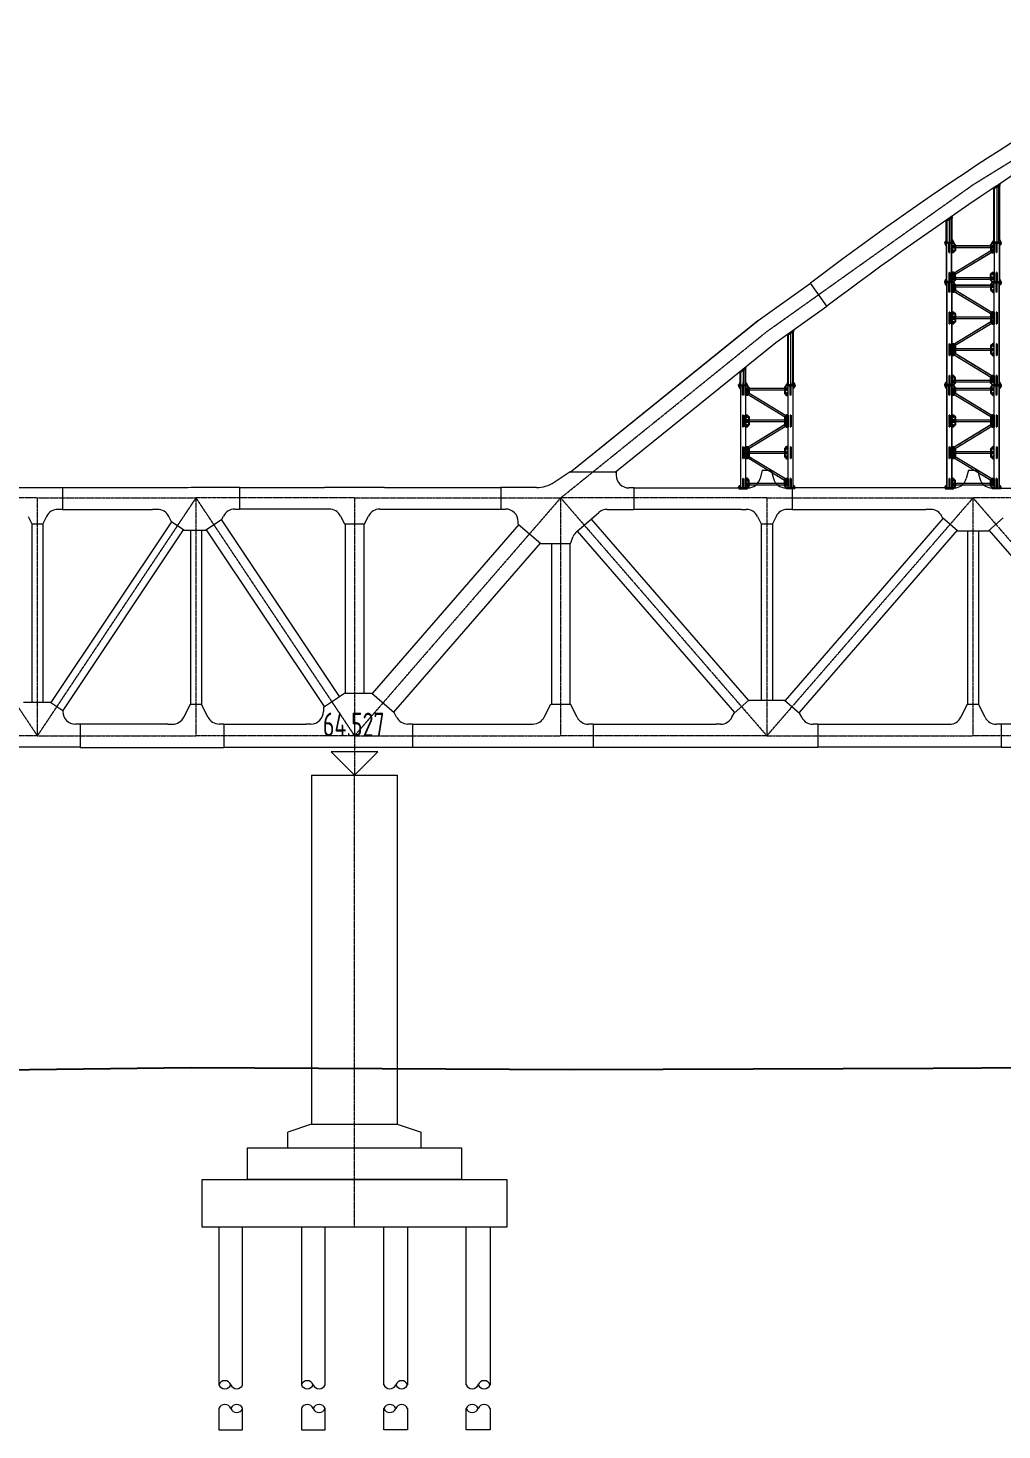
# Model space of a CAD drawing. Extents: x -2876908 to 633791, y -1383861 to 872234.
# Drawn here: x -1424404 to -1362994, y 706117 to 794523 of the extents above; entities that cross this region are included whole.
import ezdxf
from ezdxf.enums import TextEntityAlignment as Align

# ---------------------------------------------------------------- set-up
doc = ezdxf.new("R2010")
doc.units = 0
doc.header["$LTSCALE"] = 5
doc.header["$MEASUREMENT"] = 0
doc.linetypes.add('CENTER', pattern=[2, 1.25, -0.25, 0.25, -0.25])
doc.linetypes.add('DASHED', pattern=[0.75, 0.5, -0.25])
doc.layers.get('0').update_dxf_attribs({"linetype": 'CONTINUOUS', "lineweight": 25})
for name, color, linetype, lineweight in [('3中心线', 6, 'CENTER', 18), ('5标注', 3, 'CONTINUOUS', 15), ('7边界线', 8, 'CONTINUOUS', 15), ('DIM', 3, 'CONTINUOUS', 0), ('STGJ_BOLT_THIN', 9, 'CONTINUOUS', 0), ('STXT_XG_END_THIN', 2, 'CONTINUOUS', 0), ('STXT_XG_THIN', 2, 'CONTINUOUS', 0), ('STXT_XG_TNDSH', 6, 'DASHED', 0)]:
    doc.layers.add(name, color=color, linetype=linetype, lineweight=lineweight)
for name, color, linetype in [('M_Prof', 2, 'CONTINUOUS'), ('M_Profx', 2, 'CONTINUOUS'), ('细线', 3, 'CONTINUOUS')]:
    doc.layers.add(name, color=color, linetype=linetype)
doc.styles.add('TSSD_NORM', font='tssdeng.shx', dxfattribs={"width": 0.7, "bigfont": 'hztxt.shx'})

# ---------------------------------------------------------------- blocks, each defined once
blk = doc.blocks.new('f234w2')
at = {"layer": '3中心线'}
for p, q in [((-759296, 1526), (-749296, -13474)), ((-749296, 1526), (-759296, 1526)), ((-739296, 1526), (-749296, -13474)), ((-749296, 1526), (-739296, 1526)), ((-749296, 1526), (-749296, -13474)), ((-739296, 1526), (-729296, -13474)), ((-729296, 1526), (-739296, 1526)), ((-739296, 1526), (-739296, -13474)), ((-716296, 1526), (-729296, -13474)), ((-729296, 1526), (-716296, 1526)), ((-729296, 1526), (-729296, -13474)), ((-716296, 1526), (-703296, -13474)), ((-703296, 1526), (-716296, 1526)), ((-716296, 1526), (-716296, -13474)), ((-690296, 1526), (-703296, -13474)), ((-703296, 1526), (-690296, 1526)), ((-703296, 1526), (-703296, -13474)), ((-690296, 1526), (-677296, -13474)), ((-677296, 1526), (-690296, 1526)), ((-690296, 1526), (-690296, -13474)), ((-749296, -13474), (-759296, -13474)), ((-749296, -13474), (-739296, -13474)), ((-729296, -13474), (-739296, -13474)), ((-729296, -13474), (-716296, -13474)), ((-703296, -13474), (-716296, -13474)), ((-703296, -13474), (-690296, -13474)), ((-677296, -13474), (-690296, -13474))]:
    blk.add_line(p, q, dxfattribs=at)
at = {"layer": '7边界线'}
for p, q in [((-715697, 3154), (-703855, 12712)), ((-712863, 3154), (-702737, 11327)), ((-716707, 2518), (-715769, 3154)), ((-712790, 3154), (-715769, 3154)), ((-712790, 3154), (-712790, 2954)), ((-703581, 3269), (-703723, 2745)), ((-703581, 3269), (-703012, 3269)), ((-703012, 3269), (-702870, 2745)), ((-690581, 3269), (-690723, 2745)), ((-690581, 3269), (-690012, 3269)), ((-690012, 3269), (-689869, 2741)), ((-747698, 2154), (-750895, 2154)), ((-742025, 2154), (-747698, 2154)), ((-747698, 2154), (-747698, 804)), ((-739796, 2154), (-742025, 2154)), ((-739596, 2174), (-739796, 2154)), ((-736542, 2174), (-739596, 2174)), ((-736542, 2174), (-736542, 824)), ((-736542, 2174), (-731195, 2174)), ((-727398, 2174), (-731195, 2174)), ((-727398, 2174), (-720071, 2174)), ((-720071, 2174), (-720071, 824)), ((-717829, 2174), (-720071, 2174)), ((-711690, 2154), (-711990, 2154)), ((-711670, 2154), (-711970, 2154)), ((-711690, 2154), (-711690, 804)), ((-711670, 2154), (-704895, 2154)), ((-704495, 2154), (-704895, 2154)), ((-701698, 2154), (-702098, 2154)), ((-701698, 2154), (-701698, 804)), ((-691495, 2154), (-701698, 2154)), ((-689096, 2150), (-687325, 2150)), ((-749879, 362), (-749646, -104)), ((-748714, 362), (-748946, -104)), ((-740840, 23), (-748437, -11373)), ((-747698, 804), (-747998, 804)), ((-747698, 804), (-742025, 804)), ((-741725, 804), (-742025, 804)), ((-740840, 23), (-741009, 362)), ((-740049, -504), (-740840, 23)), ((-738693, -504), (-737655, 188)), ((-737696, 160), (-730257, -10998)), ((-737655, 188), (-737558, 382)), ((-736842, 824), (-736542, 824)), ((-731195, 824), (-736542, 824)), ((-730895, 824), (-731195, 824)), ((-730179, 382), (-729936, -104)), ((-728656, -104), (-728414, 382)), ((-727698, 824), (-727398, 824)), ((-727398, 824), (-719771, 824)), ((-720071, 824), (-719771, 824)), ((-718971, -128), (-718971, 24)), ((-715279, -590), (-713896, 609)), ((-714379, 190), (-704459, -11257)), ((-713372, 804), (-711690, 804)), ((-704895, 804), (-711670, 804)), ((-704895, 804), (-704595, 804)), ((-703879, 362), (-703646, -104)), ((-702714, 362), (-702946, -104)), ((-692171, 239), (-702134, -11257)), ((-701698, 804), (-701998, 804)), ((-701698, 804), (-693270, 804)), ((-692970, 804), (-693270, 804)), ((-692209, 272), (-692254, 362)), ((-691266, -546), (-692209, 272)), ((-689327, -546), (-688384, 272)), ((-749646, -104), (-749646, -11373)), ((-749646, -104), (-748946, -104)), ((-748946, -104), (-748946, -11373)), ((-740091, -477), (-747688, -11872)), ((-740049, -504), (-738693, -504)), ((-739646, -504), (-739646, -11481)), ((-738946, -504), (-738946, -11481)), ((-738651, -477), (-731213, -11635)), ((-729936, -104), (-728656, -104)), ((-729886, -104), (-729886, -10784)), ((-728706, -104), (-728706, -10784)), ((-718935, -159), (-728171, -10817)), ((-718971, -128), (-717553, -1357)), ((-715247, -562), (-705326, -12009)), ((-703646, -104), (-703646, -11224)), ((-703646, -104), (-702946, -104)), ((-702946, -104), (-702946, -11224)), ((-691304, -513), (-701267, -12009)), ((-691266, -546), (-689327, -546)), ((-690646, -546), (-690646, -11481)), ((-689946, -546), (-689946, -11481)), ((-689289, -513), (-679326, -12009)), ((-717590, -1325), (-726826, -11982)), ((-717553, -1357), (-715682, -1357)), ((-716870, -1357), (-716870, -11481)), ((-715722, -1357), (-715722, -11481)), ((-715682, -1357), (-715498, -897)), ((-748437, -11373), (-750156, -11373)), ((-748437, -11373), (-747688, -11872)), ((-740056, -12300), (-739646, -11481)), ((-739646, -11481), (-738946, -11481)), ((-738541, -12292), (-738946, -11481)), ((-731254, -11662), (-729936, -10784)), ((-729936, -10784), (-728209, -10784)), ((-728209, -10784), (-726788, -12015)), ((-717326, -12292), (-716920, -11481)), ((-716920, -11481), (-715672, -11481)), ((-715263, -12300), (-715672, -11481)), ((-704421, -11224), (-705364, -12041)), ((-704421, -11224), (-702172, -11224)), ((-702172, -11224), (-701229, -12041)), ((-691060, -12308), (-690646, -11481)), ((-690646, -11481), (-689946, -11481)), ((-689533, -12308), (-689946, -11481)), ((-747688, -11872), (-747688, -11942)), ((-731254, -11662), (-731254, -11934)), ((-726650, -12292), (-726788, -12015)), ((-705493, -12300), (-705364, -12041)), ((-701096, -12308), (-701229, -12041)), ((-746588, -12742), (-746888, -12742)), ((-746588, -12742), (-746588, -14174)), ((-741071, -12742), (-746588, -12742)), ((-741071, -12742), (-740771, -12742)), ((-737526, -12734), (-737826, -12734)), ((-737526, -12734), (-737526, -14174)), ((-737526, -12734), (-732354, -12734)), ((-732054, -12734), (-732354, -12734)), ((-725634, -12734), (-725934, -12734)), ((-725634, -12734), (-725634, -14174)), ((-725634, -12734), (-718341, -12734)), ((-718341, -12734), (-718041, -12734)), ((-714248, -12742), (-714548, -12742)), ((-714248, -12742), (-714248, -14174)), ((-714248, -12742), (-706509, -12742)), ((-706209, -12742), (-706509, -12742)), ((-700080, -12750), (-700380, -12750)), ((-700080, -12750), (-700080, -14174)), ((-700080, -12750), (-692075, -12750)), ((-692075, -12750), (-691775, -12750)), ((-688518, -12750), (-688818, -12750)), ((-688518, -12750), (-688518, -14174)), ((-680513, -12750), (-688518, -12750)), ((-746588, -14194), (-757516, -14194)), ((-746588, -14174), (-746588, -14206)), ((-746588, -14206), (-737526, -14206)), ((-737526, -14174), (-737526, -14214)), ((-725634, -14214), (-737526, -14214)), ((-725634, -14174), (-725634, -14214)), ((-714248, -14214), (-725634, -14214)), ((-714248, -14174), (-714248, -14214)), ((-700080, -14206), (-714248, -14206)), ((-700080, -14174), (-700080, -14206)), ((-688518, -14198), (-700080, -14198)), ((-688518, -14198), (-688518, -14174)), ((-688518, -14198), (-674080, -14198))]:
    blk.add_line(p, q, dxfattribs=at)
for centre, radius, start, end in [((-711990, 2954), 800, 180, 270), ((-704495, 2954), 800, 270, 344.82495), ((-702098, 2954), 800, 195.17505, 270), ((-691495, 2954), 800, 270, 344.82495), ((-689096, 2950), 800, 195.17505, 270), ((-717829, 4174), 2000, 270, 304.1286), ((-747998, 4), 800, 90, 153.43495), ((-741725, 4), 800, 26.56505, 90), ((-736842, 24), 800, 90, 153.43495), ((-730895, 24), 800, 26.56505, 90), ((-727698, 24), 800, 90, 153.43495), ((-719771, 24), 800, 0, 90), ((-713372, 4), 800, 90, 130.91438), ((-704595, 4), 800, 26.56505, 90), ((-701998, 4), 800, 90, 153.43495), ((-692970, 4), 800, 26.56505, 90), ((-714755, -1195), 800, 130.91438, 158.19859), ((-746888, -11942), 800, 180, 270), ((-740771, -11942), 800, 270, 333.43495), ((-737826, -11934), 800, 206.56505, 270), ((-732054, -11934), 800, 270, 0), ((-725934, -11934), 800, 206.56505, 270), ((-718041, -11934), 800, 270, 333.43495), ((-714548, -11942), 800, 206.56505, 270), ((-706209, -11942), 800, 270, 333.43495), ((-700380, -11950), 800, 206.56505, 270), ((-691775, -11950), 800, 270, 333.43495), ((-688818, -11950), 800, 206.56505, 270)]:
    blk.add_arc(centre, radius, start, end, dxfattribs=at)
blk = doc.blocks.new('立面图')
at = {"layer": '3中心线'}
for p in [(-755127, -1387), (-755127, -47376)]:
    blk.add_line(p, (-755127, -18876), dxfattribs=at)
blk.add_lwpolyline([(-742120, -1387), (-729120, 9107), (-716120, 18366), (-703120, 26391), (-699574, 28243)], dxfattribs=at)
at = {"layer": '7边界线', "ltscale": 0.1}
for p, q in [((-729679, 9800), (-726378, 12153)), ((-725345, 10703), (-726378, 12153)), ((-728561, 8415), (-725345, 10703)), ((-740452, 1104), (-729679, 9800)), ((-738686, 241), (-728561, 8415))]:
    blk.add_line(p, q, dxfattribs=at)
at = {"layer": '7边界线'}
for p, q in [((-757827, -18876), (-752422, -18876)), ((-757827, -40884), (-759327, -41384)), ((-759327, -42376), (-759327, -41384)), ((-757827, -40884), (-752427, -40883)), ((-752427, -40882), (-750926, -41381)), ((-750926, -42373), (-750926, -41381))]:
    blk.add_line(p, q, dxfattribs=at)
at = {"layer": '7边界线', "flags": 128}
blk.add_lwpolyline([(-756594, -17406), (-755124, -18876), (-753654, -17406), (-756594, -17406)], dxfattribs=at)
at = {"layer": '7边界线'}
for points in [[(-757827, -18876), (-757827, -40884), (-752422, -40884), (-752422, -18876)], [(-761877, -42376), (-748377, -42376), (-748377, -44376), (-761877, -44376), (-761877, -42376)], [(-764727, -44376), (-745527, -44376), (-745527, -47376), (-764727, -47376), (-764727, -44376)], [(-763677, -47376), (-763677, -57308)], [(-762177, -57308), (-762177, -47376)], [(-758477, -47376), (-758477, -57308)], [(-756977, -57308), (-756977, -47376)], [(-753277, -57308), (-753277, -47376)], [(-751777, -47376), (-751777, -57308)], [(-748077, -57308), (-748077, -47376)], [(-746577, -47376), (-746577, -57308)], [(-763677, -58813), (-763677, -60162), (-762177, -60162), (-762177, -58813)], [(-758477, -58813), (-758477, -60162), (-756977, -60162), (-756977, -58813)], [(-751777, -58813), (-751777, -60162), (-753277, -60162), (-753277, -58813)], [(-746577, -58813), (-746577, -60162), (-748077, -60162), (-748077, -58813)]]:
    blk.add_lwpolyline(points, dxfattribs=at)
at = {"layer": '7边界线', "ltscale": 0.1}
for centre, radius, start, end in [((-612298, -137707), 188341, 118.95695, 127.27992), ((-587161, -173000), 229873, 120.18969, 126.9511)]:
    blk.add_arc(centre, radius, start, end, dxfattribs=at)
at = {"layer": '7边界线'}
for centre, start, end in [((-763302, -57461), 22.18456, 157.81544), ((-763302, -57155), 202.18456, 337.81544), ((-762552, -57155), 202.18456, 337.81544), ((-758102, -57461), 22.18456, 157.81544), ((-758102, -57155), 202.18456, 337.81544), ((-757352, -57155), 202.18456, 337.81544), ((-752902, -57155), 202.18456, 337.81544), ((-752152, -57461), 22.18456, 157.81544), ((-752152, -57155), 202.18456, 337.81544), ((-747702, -57155), 202.18456, 337.81544), ((-746952, -57461), 22.18456, 157.81544), ((-746952, -57155), 202.18456, 337.81544), ((-763302, -58966), 22.18456, 157.81544), ((-762552, -58966), 22.18456, 157.81544), ((-762552, -58660), 202.18456, 337.81544), ((-758102, -58966), 22.18456, 157.81544), ((-757352, -58966), 22.18456, 157.81544), ((-757352, -58660), 202.18456, 337.81544), ((-752902, -58966), 22.18456, 157.81544), ((-752902, -58660), 202.18456, 337.81544), ((-752152, -58966), 22.18456, 157.81544), ((-747702, -58966), 22.18456, 157.81544), ((-747702, -58660), 202.18456, 337.81544), ((-746952, -58966), 22.18456, 157.81544)]:
    blk.add_arc(centre, 405, start, end, dxfattribs=at)
at = {"layer": '细线', "color": 3}
blk.add_lwpolyline([(-790927, -37614), (-765427, -37314), (-741327, -37434), (-718627, -37344), (-691127, -37164), (-665127, -36914), (-640127, -37014), (-613227, -36954), (-586327, -36884), (-559727, -36834), (-534627, -36974), (-534427, -36294), (-534227, -36294), (-533927, -36804), (-533727, -36784), (-533627, -36304), (-533327, -36304), (-532427, -36814), (-531127, -36754), (-529927, -36814), (-515727, -36924), (-495627, -36904), (-475627, -36894)], dxfattribs=at)
at = {"layer": '5标注'}
blk.add_blockref('f234w2', (-25830, -2913), dxfattribs=at)
at = {"layer": '7边界线', "style": 'TSSD_NORM', "width": 0.7}
blk.add_text('64.527', height=1500, dxfattribs=at).set_placement((-757116, -16875), align=Align.BOTTOM_LEFT)
blk = doc.blocks.new('孔')
blk.add_circle((22022, 20887), 13.3)
at = {"layer": 'STGJ_BOLT_THIN'}
for p, q in [((21992, 20887), (22052, 20887)), ((22022, 20917), (22022, 20857))]:
    blk.add_line(p, q, dxfattribs=at)
blk = doc.blocks.new('6.5M11')
at = {"color": 5}
for p, q in [((128499, 27955), (128499, 28558)), ((128519, 27955), (128519, 28558)), ((128519, 27955), (128499, 27955)), ((128499, 24701), (128499, 23955)), ((128499, 24701), (128519, 24701)), ((128519, 23955), (128499, 23955)), ((128519, 24701), (128519, 23955))]:
    blk.add_line(p, q, dxfattribs=at)
for p, q in [((128499, 28377), (128519, 28377)), ((128499, 28350), (128519, 28350)), ((128499, 28307), (128519, 28307)), ((128499, 28280), (128519, 28280)), ((128499, 28114), (128519, 28114)), ((128499, 28088), (128519, 28088)), ((128499, 28078), (128519, 28078)), ((128499, 28051), (128519, 28051)), ((128499, 26605), (128519, 26605)), ((128499, 26579), (128519, 26579)), ((128499, 26569), (128519, 26569)), ((128499, 26543), (128519, 26543)), ((128499, 26377), (128519, 26377)), ((128499, 26350), (128519, 26350)), ((128499, 26307), (128519, 26307)), ((128499, 26280), (128519, 26280)), ((128499, 26101), (128519, 26101)), ((128499, 26065), (128519, 26065)), ((128519, 24605), (128499, 24605)), ((128519, 24579), (128499, 24579)), ((128519, 24569), (128499, 24569)), ((128519, 24543), (128499, 24543)), ((128519, 24377), (128499, 24377)), ((128519, 24350), (128499, 24350)), ((128519, 24307), (128499, 24307)), ((128519, 24280), (128499, 24280)), ((128519, 24101), (128499, 24101)), ((128519, 24065), (128499, 24065)), ((128519, 22605), (128499, 22605)), ((128519, 22579), (128499, 22579)), ((128519, 22569), (128499, 22569)), ((128519, 22543), (128499, 22543)), ((128519, 22377), (128499, 22377)), ((128519, 22350), (128499, 22350)), ((128519, 22307), (128499, 22307)), ((128519, 22280), (128499, 22280))]:
    blk.add_line(p, q)
at = {"color": 241}
for p, q in [((128499, 26701), (128499, 25955)), ((128519, 26701), (128499, 26701)), ((128519, 26701), (128519, 25955)), ((128499, 25955), (128519, 25955)), ((128499, 22701), (128499, 22093)), ((128499, 22701), (128519, 22701)), ((128519, 22701), (128519, 22093))]:
    blk.add_line(p, q, dxfattribs=at)
at = {"color": 6}
for points in [[(128247, 28578), (128772, 28578), (128772, 28558), (128247, 28558)], [(128247, 22078), (128772, 22078), (128772, 22098), (128247, 22098)]]:
    blk.add_lwpolyline(points, close=True, dxfattribs=at)
for points in [[(128247, 28558), (128247, 28528), (128317, 28408), (128347, 28408)], [(128247, 28558), (128247, 28528), (128317, 28408), (128347, 28408)], [(128247, 22098), (128247, 22128), (128317, 22248), (128347, 22248)], [(128247, 22098), (128247, 22128), (128317, 22248), (128347, 22248)]]:
    blk.add_lwpolyline(points, dxfattribs=at)
at = {"color": 241}
for points in [[(128672, 28558), (128772, 28558), (128882, 28438), (128882, 28109), (128789, 27955), (128672, 27955), (128672, 28558)], [(128672, 24701), (128789, 24701), (128882, 24548), (128882, 24109), (128789, 23955), (128672, 23955), (128672, 24701)]]:
    blk.add_lwpolyline(points, dxfattribs=at)
at = {"color": 5}
for points in [[(128672, 26701), (128761, 26701), (128882, 26580), (128882, 26077), (128761, 25955), (128672, 25955), (128672, 26701)], [(128672, 22701), (128672, 22098), (128772, 22098), (128882, 22218), (128882, 22580), (128761, 22701), (128672, 22701)]]:
    blk.add_lwpolyline(points, dxfattribs=at)
at = {"layer": 'STXT_XG_END_THIN'}
for p, q in [((128347, 28558), (128672, 28558)), ((128347, 22098), (128672, 22098))]:
    blk.add_line(p, q, dxfattribs=at)
at = {"layer": 'STXT_XG_THIN', "color": 2}
for p, q in [((128347, 28558), (128347, 22098)), ((128672, 28558), (128672, 22098))]:
    blk.add_line(p, q, dxfattribs=at)
at = {"layer": 'STXT_XG_TNDSH', "color": 2}
for p, q in [((128355, 28558), (128355, 22098)), ((128664, 28558), (128664, 22098))]:
    blk.add_line(p, q, dxfattribs=at)
for p in [(106715, 7476), (106715, 7406), (106785, 7476), (106785, 7406), (106715, 7213), (106775, 7177), (106715, 5476), (106715, 5406), (106715, 5213), (106765, 5164), (106785, 5476), (106785, 5406), (106715, 3476), (106715, 3406), (106715, 3213), (106775, 3177), (106785, 3476), (106785, 3406)]:
    blk.add_blockref('孔', p)
at = {"xscale": -1, "rotation": 180}
for p in [(106715, 47443), (106765, 47493), (106715, 47251), (106715, 47181), (106785, 47251), (106785, 47181), (106715, 45443), (106775, 45480), (106715, 43443), (106715, 43251), (106715, 43181), (106765, 43493), (106785, 43251), (106785, 43181)]:
    blk.add_blockref('孔', p, dxfattribs=at)
blk = doc.blocks.new('6.5M222')
at = {"color": 241}
for p, q in [((130499, 27955), (130499, 28558)), ((130519, 27955), (130519, 28558)), ((130519, 27955), (130499, 27955)), ((130499, 24701), (130499, 23955)), ((130499, 24701), (130519, 24701)), ((130519, 23955), (130499, 23955)), ((130519, 24701), (130519, 23955))]:
    blk.add_line(p, q, dxfattribs=at)
for p, q in [((130499, 28377), (130519, 28377)), ((130499, 28350), (130519, 28350)), ((130499, 28307), (130519, 28307)), ((130499, 28280), (130519, 28280)), ((130499, 28114), (130519, 28114)), ((130499, 28088), (130519, 28088)), ((130499, 28078), (130519, 28078)), ((130499, 28051), (130519, 28051)), ((130499, 26605), (130519, 26605)), ((130499, 26579), (130519, 26579)), ((130499, 26569), (130519, 26569)), ((130499, 26543), (130519, 26543)), ((130499, 26377), (130519, 26377)), ((130499, 26350), (130519, 26350)), ((130499, 26307), (130519, 26307)), ((130499, 26280), (130519, 26280)), ((130499, 26101), (130519, 26101)), ((130499, 26065), (130519, 26065)), ((130519, 24605), (130499, 24605)), ((130519, 24579), (130499, 24579)), ((130519, 24569), (130499, 24569)), ((130519, 24543), (130499, 24543)), ((130519, 24377), (130499, 24377)), ((130519, 24350), (130499, 24350)), ((130519, 24307), (130499, 24307)), ((130519, 24280), (130499, 24280)), ((130519, 24101), (130499, 24101)), ((130519, 24065), (130499, 24065)), ((130499, 22605), (130519, 22605)), ((130499, 22579), (130519, 22579)), ((130499, 22569), (130519, 22569)), ((130499, 22543), (130519, 22543)), ((130499, 22377), (130519, 22377)), ((130499, 22350), (130519, 22350)), ((130499, 22307), (130519, 22307)), ((130499, 22280), (130519, 22280))]:
    blk.add_line(p, q)
at = {"color": 5}
for p, q in [((130499, 26701), (130499, 25955)), ((130519, 26701), (130499, 26701)), ((130519, 26701), (130519, 25955)), ((130499, 25955), (130519, 25955)), ((130499, 22701), (130499, 22098)), ((130519, 22701), (130499, 22701)), ((130519, 22701), (130519, 22098))]:
    blk.add_line(p, q, dxfattribs=at)
for points in [[(130347, 28558), (130247, 28558), (130137, 28438), (130137, 28077), (130258, 27955), (130347, 27955)], [(130347, 24701), (130258, 24701), (130137, 24580), (130137, 24077), (130258, 23955), (130347, 23955)]]:
    blk.add_lwpolyline(points, dxfattribs=at)
at = {"color": 6}
for points in [[(130772, 28578), (130247, 28578), (130247, 28558), (130772, 28558)], [(130772, 22078), (130247, 22078), (130247, 22098), (130772, 22098)]]:
    blk.add_lwpolyline(points, close=True, dxfattribs=at)
for points in [[(130772, 28558), (130772, 28528), (130702, 28408), (130672, 28408)], [(130772, 28558), (130772, 28528), (130702, 28408), (130672, 28408)], [(130772, 22098), (130772, 22128), (130702, 22248), (130672, 22248)], [(130772, 22098), (130772, 22128), (130702, 22248), (130672, 22248)]]:
    blk.add_lwpolyline(points, dxfattribs=at)
at = {"color": 241}
for points in [[(130347, 26701), (130230, 26701), (130137, 26548), (130137, 26109), (130230, 25955), (130347, 25955), (130347, 26701)], [(130347, 22701), (130347, 22098), (130247, 22098), (130137, 22218), (130137, 22548), (130230, 22701), (130347, 22701)]]:
    blk.add_lwpolyline(points, dxfattribs=at)
at = {"layer": 'STXT_XG_END_THIN'}
for p, q in [((130672, 28558), (130347, 28558)), ((130672, 22098), (130347, 22098))]:
    blk.add_line(p, q, dxfattribs=at)
at = {"layer": 'STXT_XG_THIN', "color": 2}
for p, q in [((130347, 22098), (130347, 28558)), ((130672, 22098), (130672, 28558))]:
    blk.add_line(p, q, dxfattribs=at)
at = {"layer": 'STXT_XG_TNDSH', "color": 2}
for p, q in [((130355, 22098), (130355, 28558)), ((130664, 22098), (130664, 28558))]:
    blk.add_line(p, q, dxfattribs=at)
at = {"xscale": -1}
for p in [(152234, 7476), (152234, 7406), (152304, 7476), (152304, 7406), (152254, 7164), (152304, 7213), (152234, 5476), (152234, 5406), (152244, 5177), (152304, 5476), (152304, 5406), (152304, 5213), (152234, 3476), (152234, 3406), (152254, 3164), (152304, 3476), (152304, 3406), (152304, 3213)]:
    blk.add_blockref('孔', p, dxfattribs=at)
at = {"rotation": 180}
for p in [(152244, 47480), (152304, 47443), (152254, 45493), (152304, 45443), (152234, 43251), (152234, 43181), (152244, 43480), (152304, 43443), (152304, 43251), (152304, 43181)]:
    blk.add_blockref('孔', p, dxfattribs=at)
blk = doc.blocks.new('sahdlfhaskfhkjs')
at = {"layer": 'STXT_XG_END_THIN', "color": 3}
for p, q in [((11556664, 547825), (11556664, 547665)), ((11556664, 547665), (11556874, 547665)), ((11559299, 547665), (11559299, 547825)), ((11556664, 545825), (11556664, 545665)), ((11556664, 545665), (11556874, 545665)), ((11559299, 545665), (11559299, 545825)), ((11556664, 543825), (11556664, 543665)), ((11559299, 543665), (11559299, 543825)), ((11556664, 543665), (11556874, 543665)), ((11556664, 541825), (11556664, 541665)), ((11556664, 541665), (11556874, 541665)), ((11559299, 541665), (11559299, 541825))]:
    blk.add_line(p, q, dxfattribs=at)
at = {"layer": 'STXT_XG_THIN', "color": 3}
for p, q in [((11556874, 547825), (11556664, 547825)), ((11556864, 547825), (11556864, 547665)), ((11556874, 547825), (11556874, 547665)), ((11559089, 547802), (11556874, 547802)), ((11559089, 547688), (11556874, 547688)), ((11559089, 547825), (11559089, 547665)), ((11559299, 547825), (11559089, 547825)), ((11559299, 547665), (11559089, 547665)), ((11559099, 547825), (11559099, 547665)), ((11556874, 545825), (11556664, 545825)), ((11556864, 545825), (11556864, 545665)), ((11556874, 545825), (11556874, 545665)), ((11559089, 545802), (11556874, 545802)), ((11559089, 545688), (11556874, 545688)), ((11559089, 545825), (11559089, 545665)), ((11559299, 545825), (11559089, 545825)), ((11559299, 545665), (11559089, 545665)), ((11559099, 545825), (11559099, 545665)), ((11556874, 543825), (11556664, 543825)), ((11556864, 543825), (11556864, 543665)), ((11556874, 543825), (11556874, 543665)), ((11559089, 543802), (11556874, 543802)), ((11559089, 543825), (11559089, 543665)), ((11559299, 543825), (11559089, 543825)), ((11559099, 543825), (11559099, 543665)), ((11559089, 543688), (11556874, 543688)), ((11559299, 543665), (11559089, 543665)), ((11556874, 541825), (11556664, 541825)), ((11556864, 541825), (11556864, 541665)), ((11556874, 541825), (11556874, 541665)), ((11559089, 541802), (11556874, 541802)), ((11559089, 541688), (11556874, 541688)), ((11559089, 541825), (11559089, 541665)), ((11559299, 541825), (11559089, 541825)), ((11559299, 541665), (11559089, 541665)), ((11559099, 541825), (11559099, 541665))]:
    blk.add_line(p, q, dxfattribs=at)
at = {"layer": 'STXT_XG_THIN', "color": 241}
for p, q in [((11556664, 547530), (11556712, 547609)), ((11556664, 547530), (11556664, 547451)), ((11556664, 547451), (11556787, 547377)), ((11556870, 547513), (11556712, 547609)), ((11556862, 547519), (11556779, 547382)), ((11556870, 547513), (11556787, 547377)), ((11559105, 545997), (11556799, 547396)), ((11559164, 546094), (11556858, 547494)), ((11559105, 545494), (11556799, 544094)), ((11559176, 546114), (11559093, 545977)), ((11559093, 545977), (11559251, 545881)), ((11559093, 545513), (11559251, 545609)), ((11559176, 545377), (11559093, 545513)), ((11559184, 546108), (11559101, 545972)), ((11559184, 545382), (11559101, 545519)), ((11559299, 546039), (11559176, 546114)), ((11559299, 545960), (11559251, 545881)), ((11559299, 545530), (11559251, 545609)), ((11559299, 545960), (11559299, 546039)), ((11559299, 545530), (11559299, 545451)), ((11559164, 545396), (11556858, 543997)), ((11559299, 545451), (11559176, 545377)), ((11556664, 544039), (11556787, 544114)), ((11556664, 543960), (11556664, 544039)), ((11556664, 543960), (11556712, 543881)), ((11556870, 543977), (11556712, 543881)), ((11556862, 543972), (11556779, 544108)), ((11556870, 543977), (11556787, 544114)), ((11556664, 543530), (11556712, 543609)), ((11556664, 543530), (11556664, 543451)), ((11556664, 543451), (11556787, 543377)), ((11556870, 543513), (11556712, 543609)), ((11556862, 543519), (11556779, 543382)), ((11556870, 543513), (11556787, 543377)), ((11559105, 541997), (11556799, 543396)), ((11559164, 542094), (11556858, 543494)), ((11559176, 542114), (11559093, 541977)), ((11559093, 541977), (11559251, 541881)), ((11559184, 542108), (11559101, 541972)), ((11559299, 542039), (11559176, 542114)), ((11559299, 541960), (11559251, 541881)), ((11559299, 541960), (11559299, 542039))]:
    blk.add_line(p, q, dxfattribs=at)
at = {"layer": 'STXT_XG_TNDSH', "color": 241}
for p, q in [((11559107, 546000), (11556801, 547400)), ((11559162, 546091), (11556856, 547490)), ((11559107, 545490), (11556801, 544091)), ((11559162, 545400), (11556856, 544000)), ((11559107, 542000), (11556801, 543400)), ((11559162, 542091), (11556856, 543490))]:
    blk.add_line(p, q, dxfattribs=at)
at = {"layer": 'STXT_XG_TNDSH', "color": 3}
for p, q in [((11559089, 547798), (11556874, 547798)), ((11559089, 547692), (11556874, 547692)), ((11559089, 545798), (11556874, 545798)), ((11559089, 545692), (11556874, 545692)), ((11559089, 543798), (11556874, 543798)), ((11559089, 543692), (11556874, 543692)), ((11559089, 541798), (11556874, 541798)), ((11559089, 541692), (11556874, 541692))]:
    blk.add_line(p, q, dxfattribs=at)
for name, p in [('6.5M11', (11427972, 519417)), ('6.5M222', (11428972, 519417))]:
    blk.add_blockref(name, p)
blk = doc.blocks.new('hsldhflksfdjl')
at = {"color": 5}
for p, q in [((11524943, 547792), (11524943, 548395)), ((11524963, 547792), (11524963, 548395)), ((11524943, 547792), (11524963, 547792)), ((11527943, 546538), (11527943, 545935)), ((11527963, 546538), (11527943, 546538)), ((11527963, 546538), (11527963, 545935))]:
    blk.add_line(p, q, dxfattribs=at)
for p, q in [((11524963, 548213), (11524943, 548213)), ((11524963, 548186), (11524943, 548186)), ((11524963, 548143), (11524943, 548143)), ((11524963, 548116), (11524943, 548116)), ((11527943, 548213), (11527963, 548213)), ((11527943, 548186), (11527963, 548186)), ((11527943, 548143), (11527963, 548143)), ((11527943, 548116), (11527963, 548116)), ((11524963, 547950), (11524943, 547950)), ((11524963, 547924), (11524943, 547924)), ((11524963, 547914), (11524943, 547914)), ((11524963, 547887), (11524943, 547887)), ((11527943, 547950), (11527963, 547950)), ((11527943, 547924), (11527963, 547924)), ((11527943, 547914), (11527963, 547914)), ((11527943, 547887), (11527963, 547887)), ((11524963, 546442), (11524943, 546442)), ((11524963, 546415), (11524943, 546415)), ((11524963, 546405), (11524943, 546405)), ((11524963, 546379), (11524943, 546379)), ((11527943, 546442), (11527963, 546442)), ((11527943, 546415), (11527963, 546415)), ((11527943, 546405), (11527963, 546405)), ((11527943, 546379), (11527963, 546379)), ((11524963, 546213), (11524943, 546213)), ((11524963, 546186), (11524943, 546186)), ((11524963, 546143), (11524943, 546143)), ((11524963, 546116), (11524943, 546116)), ((11527943, 546213), (11527963, 546213)), ((11527943, 546186), (11527963, 546186)), ((11527943, 546143), (11527963, 546143)), ((11527943, 546116), (11527963, 546116))]:
    blk.add_line(p, q)
at = {"color": 241}
for p, q in [((11527943, 547792), (11527943, 548395)), ((11527963, 547792), (11527963, 548395)), ((11527963, 547792), (11527943, 547792)), ((11524943, 546538), (11524943, 545935)), ((11524943, 546538), (11524963, 546538)), ((11524963, 546538), (11524963, 545935))]:
    blk.add_line(p, q, dxfattribs=at)
at = {"color": 6}
for points in [[(11524691, 548415), (11525216, 548415), (11525216, 548395), (11524691, 548395)], [(11528216, 548415), (11527691, 548415), (11527691, 548395), (11528216, 548395)], [(11524691, 545915), (11525216, 545915), (11525216, 545935), (11524691, 545935)], [(11528216, 545915), (11527691, 545915), (11527691, 545935), (11528216, 545935)]]:
    blk.add_lwpolyline(points, close=True, dxfattribs=at)
for points in [[(11524691, 548395), (11524691, 548365), (11524761, 548245), (11524791, 548245)], [(11524691, 548395), (11524691, 548365), (11524761, 548245), (11524791, 548245)], [(11528216, 548395), (11528216, 548365), (11528146, 548245), (11528116, 548245)], [(11528216, 548395), (11528216, 548365), (11528146, 548245), (11528116, 548245)], [(11524691, 545935), (11524691, 545965), (11524761, 546085), (11524791, 546085)], [(11524691, 545935), (11524691, 545965), (11524761, 546085), (11524791, 546085)], [(11528216, 545935), (11528216, 545965), (11528146, 546085), (11528116, 546085)], [(11528216, 545935), (11528216, 545965), (11528146, 546085), (11528116, 546085)]]:
    blk.add_lwpolyline(points, dxfattribs=at)
at = {"color": 241}
for points in [[(11525116, 547792), (11525116, 548395), (11525216, 548395), (11525326, 548275), (11525326, 547945), (11525233, 547792), (11525116, 547792)], [(11527791, 546538), (11527791, 545935), (11527691, 545935), (11527580, 546055), (11527580, 546384), (11527674, 546538), (11527791, 546538)]]:
    blk.add_lwpolyline(points, dxfattribs=at)
at = {"color": 5}
for points in [[(11527791, 547792), (11527791, 548395), (11527691, 548395), (11527580, 548275), (11527580, 547913), (11527701, 547792), (11527791, 547792)], [(11525116, 546538), (11525116, 545935), (11525216, 545935), (11525326, 546055), (11525326, 546416), (11525205, 546538), (11525116, 546538)]]:
    blk.add_lwpolyline(points, dxfattribs=at)
at = {"layer": 'STXT_XG_END_THIN'}
for p, q in [((11524791, 548395), (11525116, 548395)), ((11528116, 548395), (11527791, 548395)), ((11524791, 545935), (11525116, 545935)), ((11528116, 545935), (11527791, 545935))]:
    blk.add_line(p, q, dxfattribs=at)
at = {"layer": 'STXT_XG_END_THIN', "color": 3}
for p, q in [((11525136, 548245), (11525136, 548085)), ((11527771, 548085), (11527771, 548245)), ((11525136, 548085), (11525346, 548085)), ((11525136, 546245), (11525136, 546085)), ((11525136, 546085), (11525346, 546085)), ((11527771, 546085), (11527771, 546245))]:
    blk.add_line(p, q, dxfattribs=at)
at = {"layer": 'STXT_XG_THIN', "color": 2}
for p, q in [((11524791, 548395), (11524791, 545935)), ((11525116, 548395), (11525116, 545935)), ((11527791, 545935), (11527791, 548395)), ((11528116, 545935), (11528116, 548395))]:
    blk.add_line(p, q, dxfattribs=at)
at = {"layer": 'STXT_XG_THIN', "color": 3}
for p, q in [((11525346, 548245), (11525136, 548245)), ((11525336, 548245), (11525336, 548085)), ((11525346, 548245), (11525346, 548085)), ((11527560, 548222), (11525346, 548222)), ((11527560, 548245), (11527560, 548085)), ((11527771, 548245), (11527560, 548245)), ((11527570, 548245), (11527570, 548085)), ((11527560, 548108), (11525346, 548108)), ((11527771, 548085), (11527560, 548085)), ((11525346, 546245), (11525136, 546245)), ((11525336, 546245), (11525336, 546085)), ((11525346, 546245), (11525346, 546085)), ((11527560, 546222), (11525346, 546222)), ((11527560, 546108), (11525346, 546108)), ((11527560, 546245), (11527560, 546085)), ((11527771, 546245), (11527560, 546245)), ((11527771, 546085), (11527560, 546085)), ((11527570, 546245), (11527570, 546085))]:
    blk.add_line(p, q, dxfattribs=at)
at = {"layer": 'STXT_XG_THIN', "color": 241}
for p, q in [((11525136, 547950), (11525184, 548029)), ((11525136, 547950), (11525136, 547871)), ((11525136, 547871), (11525259, 547796)), ((11525342, 547933), (11525184, 548029)), ((11525333, 547938), (11525250, 547801)), ((11525342, 547933), (11525259, 547796)), ((11527576, 546416), (11525271, 547816)), ((11527636, 546514), (11525330, 547913)), ((11527647, 546533), (11527564, 546396)), ((11527564, 546396), (11527723, 546300)), ((11527656, 546528), (11527573, 546391)), ((11527771, 546458), (11527647, 546533)), ((11527771, 546380), (11527723, 546300)), ((11527771, 546380), (11527771, 546458))]:
    blk.add_line(p, q, dxfattribs=at)
at = {"layer": 'STXT_XG_TNDSH', "color": 2}
for p, q in [((11524799, 548395), (11524799, 545935)), ((11525108, 548395), (11525108, 545935)), ((11527799, 545935), (11527799, 548395)), ((11528108, 545935), (11528108, 548395))]:
    blk.add_line(p, q, dxfattribs=at)
at = {"layer": 'STXT_XG_TNDSH', "color": 3}
for p, q in [((11527560, 548218), (11525346, 548218)), ((11527560, 548112), (11525346, 548112)), ((11527560, 546218), (11525346, 546218)), ((11527560, 546112), (11525346, 546112))]:
    blk.add_line(p, q, dxfattribs=at)
at = {"layer": 'STXT_XG_TNDSH', "color": 241}
for p, q in [((11527578, 546419), (11525273, 547819)), ((11527633, 546510), (11525328, 547910))]:
    blk.add_line(p, q, dxfattribs=at)
for p in [(11503159, 527312), (11503159, 527242), (11503229, 527312), (11503229, 527242), (11503159, 527050), (11503219, 527013)]:
    blk.add_blockref('孔', p)
at = {"xscale": -1}
for p in [(11549677, 527312), (11549677, 527242), (11549747, 527312), (11549747, 527242), (11549698, 527000), (11549747, 527050)]:
    blk.add_blockref('孔', p, dxfattribs=at)
at = {"xscale": -1, "rotation": 180}
for p in [(11503159, 567280), (11503208, 567329), (11503159, 567087), (11503159, 567017), (11503229, 567087), (11503229, 567017)]:
    blk.add_blockref('孔', p, dxfattribs=at)
at = {"rotation": 180}
for p in [(11549688, 567316), (11549747, 567280), (11549677, 567087), (11549677, 567017), (11549747, 567087), (11549747, 567017)]:
    blk.add_blockref('孔', p, dxfattribs=at)

msp = doc.modelspace()

# ---------------------------------------------------------------- linework, layer by layer
for p, q in [((-1366583.606, 780993.228), (-1366583.606, 781013.228)), ((-1366058.606, 780993.228), (-1366058.606, 781013.228)), ((-1363583.606, 780993.228), (-1363583.606, 781013.228)), ((-1363058.606, 780993.228), (-1363058.606, 781013.228)), ((-1379583.606, 771993.228), (-1379583.606, 772013.228)), ((-1379058.606, 771993.228), (-1379058.606, 772013.228)), ((-1376583.606, 771993.228), (-1376583.606, 772013.228)), ((-1376058.606, 771993.228), (-1376058.606, 772013.228))]:
    msp.add_line(p, q)
at = {"layer": '7边界线'}
for points in [[(-1363534.459, 784391.472), (-1363089.46, 784620.129), (-1363098.606, 784637.929), (-1363543.605, 784409.272)], [(-1366528.369, 782322.057), (-1366093.984, 782570.284), (-1366103.913, 782587.66), (-1366538.299, 782339.432)], [(-1376516.053, 775154.193), (-1376103.514, 775437.248), (-1376114.836, 775453.749), (-1376527.375, 775170.695)], [(-1379501.975, 772792.32), (-1379114.879, 773109.281), (-1379127.558, 773124.765), (-1379514.654, 772807.803)]]:
    msp.add_lwpolyline(points, close=True, dxfattribs=at)
at = {"layer": 'DIM'}
for p, q in [((-1363321.106, 784523.6), (-1363321.106, 780993.228)), ((-1366321.106, 782463.546), (-1366321.106, 780993.228)), ((-1366513.106, 781163.228), (-1366583.606, 781043.228)), ((-1366583.606, 781013.228), (-1366583.606, 781043.228)), ((-1366583.606, 781013.228), (-1366058.606, 781013.228)), ((-1366583.606, 780993.228), (-1366058.606, 780993.228)), ((-1366513.106, 781163.228), (-1366483.606, 781163.228)), ((-1366326.106, 781163.228), (-1366316.106, 781163.228)), ((-1366326.106, 781163.228), (-1366326.106, 781013.228)), ((-1366316.106, 781163.228), (-1366316.106, 781013.228)), ((-1366129.106, 781163.228), (-1366158.606, 781163.228)), ((-1366129.106, 781163.228), (-1366058.606, 781043.228)), ((-1366058.606, 781013.228), (-1366058.606, 781043.228)), ((-1363513.106, 781163.228), (-1363583.606, 781043.228)), ((-1363583.606, 781013.228), (-1363583.606, 781043.228)), ((-1363583.606, 781013.228), (-1363058.606, 781013.228)), ((-1363583.606, 780993.228), (-1363058.606, 780993.228)), ((-1363513.106, 781163.228), (-1363483.606, 781163.228)), ((-1363326.106, 781163.228), (-1363316.106, 781163.228)), ((-1363326.106, 781163.228), (-1363326.106, 781013.228)), ((-1363316.106, 781163.228), (-1363316.106, 781013.228)), ((-1363129.106, 781163.228), (-1363158.606, 781163.228)), ((-1363129.106, 781163.228), (-1363058.606, 781043.228)), ((-1363058.606, 781013.228), (-1363058.606, 781043.228)), ((-1376321.106, 775312.222), (-1376321.106, 771993.228)), ((-1379321.106, 772966.284), (-1379321.106, 771993.228)), ((-1379513.106, 772163.228), (-1379583.606, 772043.228)), ((-1379583.606, 772013.228), (-1379583.606, 772043.228)), ((-1379583.606, 772013.228), (-1379058.606, 772013.228)), ((-1379583.606, 771993.228), (-1379058.606, 771993.228)), ((-1379513.106, 772163.228), (-1379483.606, 772163.228)), ((-1379326.106, 772163.228), (-1379316.106, 772163.228)), ((-1379326.106, 772163.228), (-1379326.106, 772013.228)), ((-1379316.106, 772163.228), (-1379316.106, 772013.228)), ((-1379129.106, 772163.228), (-1379158.606, 772163.228)), ((-1379129.106, 772163.228), (-1379058.606, 772043.228)), ((-1379058.606, 772013.228), (-1379058.606, 772043.228)), ((-1376513.106, 772163.228), (-1376583.606, 772043.228)), ((-1376583.606, 772013.228), (-1376583.606, 772043.228)), ((-1376583.606, 772013.228), (-1376058.606, 772013.228)), ((-1376583.606, 771993.228), (-1376058.606, 771993.228)), ((-1376513.106, 772163.228), (-1376483.606, 772163.228)), ((-1376326.106, 772163.228), (-1376316.106, 772163.228)), ((-1376326.106, 772163.228), (-1376326.106, 772013.228)), ((-1376316.106, 772163.228), (-1376316.106, 772013.228)), ((-1376129.106, 772163.228), (-1376158.606, 772163.228)), ((-1376129.106, 772163.228), (-1376058.606, 772043.228)), ((-1376058.606, 772013.228), (-1376058.606, 772043.228))]:
    msp.add_line(p, q, dxfattribs=at)
at = {"layer": 'M_Prof'}
for p, q in [((-1363483.706, 781013.228), (-1363483.706, 784417.551)), ((-1363158.506, 781013.228), (-1363158.506, 784584.651)), ((-1366158.506, 781013.228), (-1366158.506, 782533.414)), ((-1366483.706, 781013.228), (-1366483.706, 782347.58)), ((-1376158.506, 772013.228), (-1376158.506, 775399.517)), ((-1376483.706, 772013.228), (-1376483.706, 775176.387)), ((-1379483.706, 772013.228), (-1379483.706, 772807.279)), ((-1379158.506, 772013.228), (-1379158.506, 773073.559))]:
    msp.add_line(p, q, dxfattribs=at)
at = {"layer": 'M_Profx'}
for p, q in [((-1363475.701, 781013.228), (-1363475.701, 784421.664)), ((-1363166.51, 781013.228), (-1363166.51, 784580.537)), ((-1366166.51, 781013.228), (-1366166.51, 782528.839)), ((-1366475.701, 781013.228), (-1366475.701, 782352.154)), ((-1376166.51, 772013.228), (-1376166.51, 775394.024)), ((-1376475.701, 772013.228), (-1376475.701, 775181.88)), ((-1379475.701, 772013.228), (-1379475.701, 772813.833)), ((-1379166.51, 772013.228), (-1379166.51, 773067.005))]:
    msp.add_line(p, q, dxfattribs=at)

# ---------------------------------------------------------------- block references
at = {"xscale": -1}
msp.add_blockref('hsldhflksfdjl', (10161632.031, 232578.585), dxfattribs=at)
for p in [(-12922802.601, 230498.091), (-12935802.601, 223998.091), (-12922802.601, 223998.091)]:
    msp.add_blockref('sahdlfhaskfhkjs', p)
at = {"layer": '5标注'}
msp.add_blockref('立面图', (-648694.383, 766279.851), dxfattribs=at)

doc.saveas('drawing.dxf')
